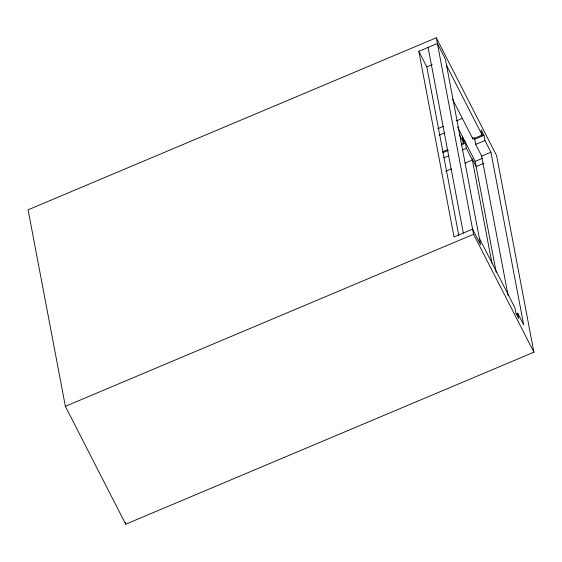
<?xml version="1.0" encoding="UTF-8"?>
<svg xmlns="http://www.w3.org/2000/svg" width="562" height="562" viewBox="0 0 562 562"><rect width="100%" height="100%" fill="white"/><g stroke="black" fill="none" stroke-linecap="round" stroke-linejoin="round"><path stroke-width="0.84" d="M436.295 37.787L28.1 209.809L65.368 406.312L125.705 524.213L533.9 352.191L496.632 155.688L436.295 37.787L473.569 234.284L533.9 352.191M418.816 51.297L437.377 43.471L445.364 59.087L480.573 244.73L472.586 229.113L454.033 236.932L418.816 51.297L426.811 66.906L458.761 235.359M426.811 66.906L432.22 64.63M437.805 128.719L443.46 126.338M456.33 120.914L462.512 118.308M439.027 135.182L444.69 132.801M442.575 151.726L447.429 149.682M461.17 143.886L463.601 142.867L462.371 136.404M452.494 99.137L472.874 138.955L482.154 135.049L481.17 129.878L483.966 135.344L484.95 140.514L490.942 152.225L523.7 324.941L517.707 313.224L516.162 313.877M442.779 152.702L448.434 150.314M461.374 144.863L465.413 143.162L462.617 137.697M483.966 135.344L474.693 139.25L473.892 137.69M443.755 157.873L448.609 155.829M462.35 150.033L466.397 148.333L465.167 141.87M508.069 295.338L481.669 156.138L475.67 144.42L484.95 140.514M445.708 171.291L451.37 168.902M465.111 163.113L472.389 160.044L466.397 148.333M481.669 156.138L490.942 152.225M496.19 272.254L475.157 161.385L482.119 158.456M483.868 163.303L476.14 166.563L472.143 158.751L491.947 263.156M65.368 406.312L473.569 234.284M446.593 65.557L482.154 135.049M457.58 127.033L475.157 161.385M459.604 135.056L463.601 142.867M479.351 238.267L514.911 307.758L515.895 312.929L518.691 318.394L517.707 313.224M474.447 137.957L475.67 144.42M472.551 137.233L472.874 138.955M428.096 47.384L463.306 233.026M125.375 522.491L125.705 524.213"/></g></svg>
